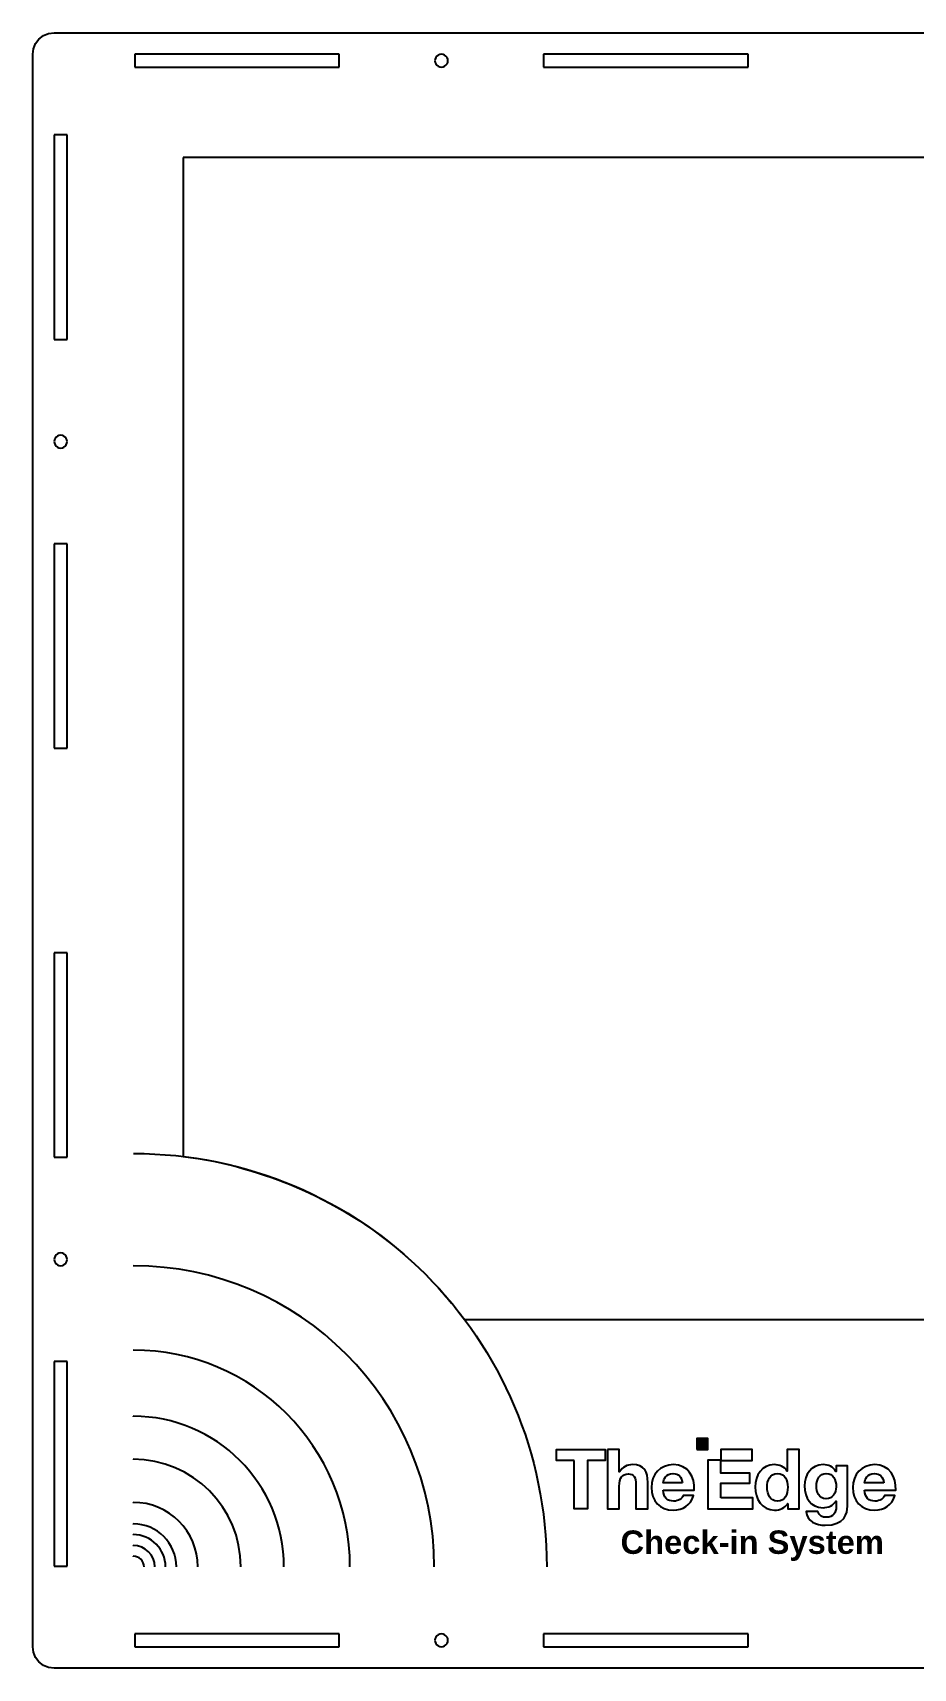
# Model space of a CAD drawing. Extents: x -286 to 496, y -403 to 701.
# Drawn here: x -283.9 to -79.3, y 320.6 to 700.5 of the extents above; entities that cross this region are included whole.
import ezdxf

# ---------------------------------------------------------------- set-up
doc = ezdxf.new("R2010")
doc.units = 0
doc.layers.add('LAYER_1', color=7, linetype='CONTINUOUS')

# ---------------------------------------------------------------- blocks, each defined once
blk = doc.blocks.new('BLOCK_3')
at = {"layer": 'LAYER_1', "color": 1}
blk.add_lwpolyline([(490.95, 320.57), (-278.92, 320.57)], dxfattribs=at)
blk = doc.blocks.new('BLOCK_4')
at = {"layer": 'LAYER_1', "color": 1}
blk.add_lwpolyline([(-278.92, 320.57), (-280.21, 320.74)], dxfattribs=at)
blk = doc.blocks.new('BLOCK_5')
at = {"layer": 'LAYER_1', "color": 1}
blk.add_lwpolyline([(-280.21, 320.74), (-281.42, 321.24)], dxfattribs=at)
blk = doc.blocks.new('BLOCK_6')
at = {"layer": 'LAYER_1', "color": 1}
blk.add_lwpolyline([(-281.42, 321.24), (-282.46, 322.04)], dxfattribs=at)
blk = doc.blocks.new('BLOCK_7')
at = {"layer": 'LAYER_1', "color": 1}
blk.add_lwpolyline([(-282.46, 322.04), (-283.25, 323.07)], dxfattribs=at)
blk = doc.blocks.new('BLOCK_8')
at = {"layer": 'LAYER_1', "color": 1}
blk.add_lwpolyline([(-283.25, 323.07), (-283.75, 324.28)], dxfattribs=at)
blk = doc.blocks.new('BLOCK_9')
at = {"layer": 'LAYER_1', "color": 1}
blk.add_lwpolyline([(-283.75, 324.28), (-283.92, 325.57)], dxfattribs=at)
blk = doc.blocks.new('BLOCK_10')
at = {"layer": 'LAYER_1', "color": 1}
blk.add_lwpolyline([(-283.92, 325.57), (-283.92, 685.98)], dxfattribs=at)
blk = doc.blocks.new('BLOCK_11')
at = {"layer": 'LAYER_1', "color": 1}
blk.add_lwpolyline([(-283.92, 685.98), (-283.92, 695.51)], dxfattribs=at)
blk = doc.blocks.new('BLOCK_12')
at = {"layer": 'LAYER_1', "color": 1}
blk.add_lwpolyline([(-283.92, 695.51), (-283.75, 696.8)], dxfattribs=at)
blk = doc.blocks.new('BLOCK_13')
at = {"layer": 'LAYER_1', "color": 1}
blk.add_lwpolyline([(-283.75, 696.8), (-283.25, 698.01)], dxfattribs=at)
blk = doc.blocks.new('BLOCK_14')
at = {"layer": 'LAYER_1', "color": 1}
blk.add_lwpolyline([(-283.25, 698.01), (-282.46, 699.04)], dxfattribs=at)
blk = doc.blocks.new('BLOCK_15')
at = {"layer": 'LAYER_1', "color": 1}
blk.add_lwpolyline([(-282.46, 699.04), (-281.42, 699.84)], dxfattribs=at)
blk = doc.blocks.new('BLOCK_16')
at = {"layer": 'LAYER_1', "color": 1}
blk.add_lwpolyline([(-281.42, 699.84), (-280.21, 700.34)], dxfattribs=at)
blk = doc.blocks.new('BLOCK_17')
at = {"layer": 'LAYER_1', "color": 1}
blk.add_lwpolyline([(-280.21, 700.34), (-278.92, 700.51)], dxfattribs=at)
blk = doc.blocks.new('BLOCK_18')
at = {"layer": 'LAYER_1', "color": 1}
blk.add_lwpolyline([(-278.92, 700.51), (490.95, 700.51)], dxfattribs=at)
blk = doc.blocks.new('BLOCK_31')
at = {"layer": 'LAYER_1', "color": 1}
blk.add_lwpolyline([(-190.38, 327.46), (-190.44, 327.07)], dxfattribs=at)
blk = doc.blocks.new('BLOCK_32')
at = {"layer": 'LAYER_1', "color": 1}
blk.add_lwpolyline([(-190.44, 327.07), (-190.38, 326.68)], dxfattribs=at)
blk = doc.blocks.new('BLOCK_33')
at = {"layer": 'LAYER_1', "color": 1}
blk.add_lwpolyline([(-190.38, 326.68), (-190.23, 326.32)], dxfattribs=at)
blk = doc.blocks.new('BLOCK_34')
at = {"layer": 'LAYER_1', "color": 1}
blk.add_lwpolyline([(-190.23, 326.32), (-190, 326.01)], dxfattribs=at)
blk = doc.blocks.new('BLOCK_35')
at = {"layer": 'LAYER_1', "color": 1}
blk.add_lwpolyline([(-190, 326.01), (-189.69, 325.77)], dxfattribs=at)
blk = doc.blocks.new('BLOCK_36')
at = {"layer": 'LAYER_1', "color": 1}
blk.add_lwpolyline([(-189.69, 325.77), (-189.32, 325.62)], dxfattribs=at)
blk = doc.blocks.new('BLOCK_37')
at = {"layer": 'LAYER_1', "color": 1}
blk.add_lwpolyline([(-189.32, 325.62), (-188.94, 325.57)], dxfattribs=at)
blk = doc.blocks.new('BLOCK_38')
at = {"layer": 'LAYER_1', "color": 1}
blk.add_lwpolyline([(-188.94, 325.57), (-188.55, 325.62)], dxfattribs=at)
blk = doc.blocks.new('BLOCK_39')
at = {"layer": 'LAYER_1', "color": 1}
blk.add_lwpolyline([(-188.55, 325.62), (-188.19, 325.77)], dxfattribs=at)
blk = doc.blocks.new('BLOCK_40')
at = {"layer": 'LAYER_1', "color": 1}
blk.add_lwpolyline([(-188.19, 325.77), (-187.88, 326.01)], dxfattribs=at)
blk = doc.blocks.new('BLOCK_41')
at = {"layer": 'LAYER_1', "color": 1}
blk.add_lwpolyline([(-187.88, 326.01), (-187.64, 326.32)], dxfattribs=at)
blk = doc.blocks.new('BLOCK_42')
at = {"layer": 'LAYER_1', "color": 1}
blk.add_lwpolyline([(-187.64, 326.32), (-187.49, 326.68)], dxfattribs=at)
blk = doc.blocks.new('BLOCK_43')
at = {"layer": 'LAYER_1', "color": 1}
blk.add_lwpolyline([(-187.49, 326.68), (-187.44, 327.07)], dxfattribs=at)
blk = doc.blocks.new('BLOCK_44')
at = {"layer": 'LAYER_1', "color": 1}
blk.add_lwpolyline([(-187.44, 327.07), (-187.49, 327.46)], dxfattribs=at)
blk = doc.blocks.new('BLOCK_45')
at = {"layer": 'LAYER_1', "color": 1}
blk.add_lwpolyline([(-187.49, 327.46), (-187.64, 327.82)], dxfattribs=at)
blk = doc.blocks.new('BLOCK_46')
at = {"layer": 'LAYER_1', "color": 1}
blk.add_lwpolyline([(-187.64, 327.82), (-187.88, 328.13)], dxfattribs=at)
blk = doc.blocks.new('BLOCK_47')
at = {"layer": 'LAYER_1', "color": 1}
blk.add_lwpolyline([(-187.88, 328.13), (-188.19, 328.37)], dxfattribs=at)
blk = doc.blocks.new('BLOCK_48')
at = {"layer": 'LAYER_1', "color": 1}
blk.add_lwpolyline([(-188.19, 328.37), (-188.55, 328.52)], dxfattribs=at)
blk = doc.blocks.new('BLOCK_49')
at = {"layer": 'LAYER_1', "color": 1}
blk.add_lwpolyline([(-188.55, 328.52), (-188.94, 328.57)], dxfattribs=at)
blk = doc.blocks.new('BLOCK_50')
at = {"layer": 'LAYER_1', "color": 1}
blk.add_lwpolyline([(-188.94, 328.57), (-189.32, 328.52)], dxfattribs=at)
blk = doc.blocks.new('BLOCK_51')
at = {"layer": 'LAYER_1', "color": 1}
blk.add_lwpolyline([(-189.32, 328.52), (-189.69, 328.37)], dxfattribs=at)
blk = doc.blocks.new('BLOCK_52')
at = {"layer": 'LAYER_1', "color": 1}
blk.add_lwpolyline([(-189.69, 328.37), (-190, 328.13)], dxfattribs=at)
blk = doc.blocks.new('BLOCK_53')
at = {"layer": 'LAYER_1', "color": 1}
blk.add_lwpolyline([(-190, 328.13), (-190.23, 327.82)], dxfattribs=at)
blk = doc.blocks.new('BLOCK_54')
at = {"layer": 'LAYER_1', "color": 1}
blk.add_lwpolyline([(-190.23, 327.82), (-190.38, 327.46)], dxfattribs=at)
blk = doc.blocks.new('BLOCK_55')
at = {"layer": 'LAYER_1', "color": 1}
blk.add_lwpolyline([(-165.19, 328.57), (-165.19, 325.57)], dxfattribs=at)
blk = doc.blocks.new('BLOCK_56')
at = {"layer": 'LAYER_1', "color": 1}
blk.add_lwpolyline([(-165.19, 325.57), (-117.7, 325.57)], dxfattribs=at)
blk = doc.blocks.new('BLOCK_57')
at = {"layer": 'LAYER_1', "color": 1}
blk.add_lwpolyline([(-117.7, 325.57), (-117.7, 328.57)], dxfattribs=at)
blk = doc.blocks.new('BLOCK_58')
at = {"layer": 'LAYER_1', "color": 1}
blk.add_lwpolyline([(-117.7, 328.57), (-165.19, 328.57)], dxfattribs=at)
blk = doc.blocks.new('BLOCK_143')
at = {"layer": 'LAYER_1', "color": 1}
blk.add_lwpolyline([(-277.03, 417.01), (-277.42, 417.06)], dxfattribs=at)
blk = doc.blocks.new('BLOCK_144')
at = {"layer": 'LAYER_1', "color": 1}
blk.add_lwpolyline([(-277.42, 417.06), (-277.81, 417.01)], dxfattribs=at)
blk = doc.blocks.new('BLOCK_145')
at = {"layer": 'LAYER_1', "color": 1}
blk.add_lwpolyline([(-277.81, 417.01), (-278.17, 416.86)], dxfattribs=at)
blk = doc.blocks.new('BLOCK_146')
at = {"layer": 'LAYER_1', "color": 1}
blk.add_lwpolyline([(-278.17, 416.86), (-278.48, 416.62)], dxfattribs=at)
blk = doc.blocks.new('BLOCK_147')
at = {"layer": 'LAYER_1', "color": 1}
blk.add_lwpolyline([(-278.48, 416.62), (-278.72, 416.31)], dxfattribs=at)
blk = doc.blocks.new('BLOCK_148')
at = {"layer": 'LAYER_1', "color": 1}
blk.add_lwpolyline([(-278.72, 416.31), (-278.87, 415.94)], dxfattribs=at)
blk = doc.blocks.new('BLOCK_149')
at = {"layer": 'LAYER_1', "color": 1}
blk.add_lwpolyline([(-278.87, 415.94), (-278.92, 415.56)], dxfattribs=at)
blk = doc.blocks.new('BLOCK_150')
at = {"layer": 'LAYER_1', "color": 1}
blk.add_lwpolyline([(-278.92, 415.56), (-278.87, 415.17)], dxfattribs=at)
blk = doc.blocks.new('BLOCK_151')
at = {"layer": 'LAYER_1', "color": 1}
blk.add_lwpolyline([(-278.87, 415.17), (-278.72, 414.81)], dxfattribs=at)
blk = doc.blocks.new('BLOCK_152')
at = {"layer": 'LAYER_1', "color": 1}
blk.add_lwpolyline([(-278.72, 414.81), (-278.48, 414.5)], dxfattribs=at)
blk = doc.blocks.new('BLOCK_153')
at = {"layer": 'LAYER_1', "color": 1}
blk.add_lwpolyline([(-278.48, 414.5), (-278.17, 414.26)], dxfattribs=at)
blk = doc.blocks.new('BLOCK_154')
at = {"layer": 'LAYER_1', "color": 1}
blk.add_lwpolyline([(-278.17, 414.26), (-277.81, 414.11)], dxfattribs=at)
blk = doc.blocks.new('BLOCK_155')
at = {"layer": 'LAYER_1', "color": 1}
blk.add_lwpolyline([(-277.81, 414.11), (-277.42, 414.06)], dxfattribs=at)
blk = doc.blocks.new('BLOCK_156')
at = {"layer": 'LAYER_1', "color": 1}
blk.add_lwpolyline([(-277.42, 414.06), (-277.03, 414.11)], dxfattribs=at)
blk = doc.blocks.new('BLOCK_157')
at = {"layer": 'LAYER_1', "color": 1}
blk.add_lwpolyline([(-277.03, 414.11), (-276.67, 414.26)], dxfattribs=at)
blk = doc.blocks.new('BLOCK_158')
at = {"layer": 'LAYER_1', "color": 1}
blk.add_lwpolyline([(-276.67, 414.26), (-276.36, 414.5)], dxfattribs=at)
blk = doc.blocks.new('BLOCK_159')
at = {"layer": 'LAYER_1', "color": 1}
blk.add_lwpolyline([(-276.36, 414.5), (-276.12, 414.81)], dxfattribs=at)
blk = doc.blocks.new('BLOCK_160')
at = {"layer": 'LAYER_1', "color": 1}
blk.add_lwpolyline([(-276.12, 414.81), (-275.97, 415.17)], dxfattribs=at)
blk = doc.blocks.new('BLOCK_161')
at = {"layer": 'LAYER_1', "color": 1}
blk.add_lwpolyline([(-275.97, 415.17), (-275.92, 415.56)], dxfattribs=at)
blk = doc.blocks.new('BLOCK_162')
at = {"layer": 'LAYER_1', "color": 1}
blk.add_lwpolyline([(-275.92, 415.56), (-275.97, 415.94)], dxfattribs=at)
blk = doc.blocks.new('BLOCK_163')
at = {"layer": 'LAYER_1', "color": 1}
blk.add_lwpolyline([(-275.97, 415.94), (-276.12, 416.31)], dxfattribs=at)
blk = doc.blocks.new('BLOCK_164')
at = {"layer": 'LAYER_1', "color": 1}
blk.add_lwpolyline([(-276.12, 416.31), (-276.36, 416.62)], dxfattribs=at)
blk = doc.blocks.new('BLOCK_165')
at = {"layer": 'LAYER_1', "color": 1}
blk.add_lwpolyline([(-276.36, 416.62), (-276.67, 416.86)], dxfattribs=at)
blk = doc.blocks.new('BLOCK_166')
at = {"layer": 'LAYER_1', "color": 1}
blk.add_lwpolyline([(-276.67, 416.86), (-277.03, 417.01)], dxfattribs=at)
blk = doc.blocks.new('BLOCK_167')
at = {"layer": 'LAYER_1', "color": 1}
blk.add_lwpolyline([(-278.92, 486.79), (-278.92, 439.3)], dxfattribs=at)
blk = doc.blocks.new('BLOCK_168')
at = {"layer": 'LAYER_1', "color": 1}
blk.add_lwpolyline([(-278.92, 439.3), (-275.92, 439.3)], dxfattribs=at)
blk = doc.blocks.new('BLOCK_169')
at = {"layer": 'LAYER_1', "color": 1}
blk.add_lwpolyline([(-275.92, 439.3), (-275.92, 486.79)], dxfattribs=at)
blk = doc.blocks.new('BLOCK_170')
at = {"layer": 'LAYER_1', "color": 1}
blk.add_lwpolyline([(-275.92, 486.79), (-278.92, 486.79)], dxfattribs=at)
blk = doc.blocks.new('BLOCK_171')
at = {"layer": 'LAYER_1', "color": 1}
blk.add_lwpolyline([(-278.92, 676.76), (-278.92, 629.27)], dxfattribs=at)
blk = doc.blocks.new('BLOCK_172')
at = {"layer": 'LAYER_1', "color": 1}
blk.add_lwpolyline([(-278.92, 629.27), (-275.92, 629.27)], dxfattribs=at)
blk = doc.blocks.new('BLOCK_173')
at = {"layer": 'LAYER_1', "color": 1}
blk.add_lwpolyline([(-275.92, 629.27), (-275.92, 676.76)], dxfattribs=at)
blk = doc.blocks.new('BLOCK_174')
at = {"layer": 'LAYER_1', "color": 1}
blk.add_lwpolyline([(-275.92, 676.76), (-278.92, 676.76)], dxfattribs=at)
blk = doc.blocks.new('BLOCK_175')
at = {"layer": 'LAYER_1', "color": 1}
blk.add_lwpolyline([(-260.17, 695.51), (-260.17, 692.51)], dxfattribs=at)
blk = doc.blocks.new('BLOCK_176')
at = {"layer": 'LAYER_1', "color": 1}
blk.add_lwpolyline([(-260.17, 692.51), (-212.68, 692.51)], dxfattribs=at)
blk = doc.blocks.new('BLOCK_177')
at = {"layer": 'LAYER_1', "color": 1}
blk.add_lwpolyline([(-212.68, 692.51), (-212.68, 695.51)], dxfattribs=at)
blk = doc.blocks.new('BLOCK_178')
at = {"layer": 'LAYER_1', "color": 1}
blk.add_lwpolyline([(-212.68, 695.51), (-260.17, 695.51)], dxfattribs=at)
blk = doc.blocks.new('BLOCK_339')
at = {"layer": 'LAYER_1', "color": 1}
blk.add_lwpolyline([(-117.7, 695.51), (-165.19, 695.51)], dxfattribs=at)
blk = doc.blocks.new('BLOCK_340')
at = {"layer": 'LAYER_1', "color": 1}
blk.add_lwpolyline([(-165.19, 695.51), (-165.19, 692.51)], dxfattribs=at)
blk = doc.blocks.new('BLOCK_341')
at = {"layer": 'LAYER_1', "color": 1}
blk.add_lwpolyline([(-165.19, 692.51), (-117.7, 692.51)], dxfattribs=at)
blk = doc.blocks.new('BLOCK_342')
at = {"layer": 'LAYER_1', "color": 1}
blk.add_lwpolyline([(-117.7, 692.51), (-117.7, 695.51)], dxfattribs=at)
blk = doc.blocks.new('BLOCK_343')
at = {"layer": 'LAYER_1', "color": 1}
blk.add_lwpolyline([(-188.55, 695.46), (-188.94, 695.51)], dxfattribs=at)
blk = doc.blocks.new('BLOCK_344')
at = {"layer": 'LAYER_1', "color": 1}
blk.add_lwpolyline([(-188.94, 695.51), (-189.32, 695.46)], dxfattribs=at)
blk = doc.blocks.new('BLOCK_345')
at = {"layer": 'LAYER_1', "color": 1}
blk.add_lwpolyline([(-189.32, 695.46), (-189.69, 695.31)], dxfattribs=at)
blk = doc.blocks.new('BLOCK_346')
at = {"layer": 'LAYER_1', "color": 1}
blk.add_lwpolyline([(-189.69, 695.31), (-190, 695.07)], dxfattribs=at)
blk = doc.blocks.new('BLOCK_347')
at = {"layer": 'LAYER_1', "color": 1}
blk.add_lwpolyline([(-190, 695.07), (-190.23, 694.76)], dxfattribs=at)
blk = doc.blocks.new('BLOCK_348')
at = {"layer": 'LAYER_1', "color": 1}
blk.add_lwpolyline([(-190.23, 694.76), (-190.38, 694.4)], dxfattribs=at)
blk = doc.blocks.new('BLOCK_349')
at = {"layer": 'LAYER_1', "color": 1}
blk.add_lwpolyline([(-190.38, 694.4), (-190.44, 694.01)], dxfattribs=at)
blk = doc.blocks.new('BLOCK_350')
at = {"layer": 'LAYER_1', "color": 1}
blk.add_lwpolyline([(-190.44, 694.01), (-190.38, 693.62)], dxfattribs=at)
blk = doc.blocks.new('BLOCK_351')
at = {"layer": 'LAYER_1', "color": 1}
blk.add_lwpolyline([(-190.38, 693.62), (-190.23, 693.26)], dxfattribs=at)
blk = doc.blocks.new('BLOCK_352')
at = {"layer": 'LAYER_1', "color": 1}
blk.add_lwpolyline([(-190.23, 693.26), (-190, 692.95)], dxfattribs=at)
blk = doc.blocks.new('BLOCK_353')
at = {"layer": 'LAYER_1', "color": 1}
blk.add_lwpolyline([(-190, 692.95), (-189.69, 692.71)], dxfattribs=at)
blk = doc.blocks.new('BLOCK_354')
at = {"layer": 'LAYER_1', "color": 1}
blk.add_lwpolyline([(-189.69, 692.71), (-189.32, 692.56)], dxfattribs=at)
blk = doc.blocks.new('BLOCK_355')
at = {"layer": 'LAYER_1', "color": 1}
blk.add_lwpolyline([(-189.32, 692.56), (-188.94, 692.51)], dxfattribs=at)
blk = doc.blocks.new('BLOCK_356')
at = {"layer": 'LAYER_1', "color": 1}
blk.add_lwpolyline([(-188.94, 692.51), (-188.55, 692.56)], dxfattribs=at)
blk = doc.blocks.new('BLOCK_357')
at = {"layer": 'LAYER_1', "color": 1}
blk.add_lwpolyline([(-188.55, 692.56), (-188.19, 692.71)], dxfattribs=at)
blk = doc.blocks.new('BLOCK_358')
at = {"layer": 'LAYER_1', "color": 1}
blk.add_lwpolyline([(-188.19, 692.71), (-187.88, 692.95)], dxfattribs=at)
blk = doc.blocks.new('BLOCK_359')
at = {"layer": 'LAYER_1', "color": 1}
blk.add_lwpolyline([(-187.88, 692.95), (-187.64, 693.26)], dxfattribs=at)
blk = doc.blocks.new('BLOCK_360')
at = {"layer": 'LAYER_1', "color": 1}
blk.add_lwpolyline([(-187.64, 693.26), (-187.49, 693.62)], dxfattribs=at)
blk = doc.blocks.new('BLOCK_361')
at = {"layer": 'LAYER_1', "color": 1}
blk.add_lwpolyline([(-187.49, 693.62), (-187.44, 694.01)], dxfattribs=at)
blk = doc.blocks.new('BLOCK_362')
at = {"layer": 'LAYER_1', "color": 1}
blk.add_lwpolyline([(-187.44, 694.01), (-187.49, 694.4)], dxfattribs=at)
blk = doc.blocks.new('BLOCK_363')
at = {"layer": 'LAYER_1', "color": 1}
blk.add_lwpolyline([(-187.49, 694.4), (-187.64, 694.76)], dxfattribs=at)
blk = doc.blocks.new('BLOCK_364')
at = {"layer": 'LAYER_1', "color": 1}
blk.add_lwpolyline([(-187.64, 694.76), (-187.88, 695.07)], dxfattribs=at)
blk = doc.blocks.new('BLOCK_365')
at = {"layer": 'LAYER_1', "color": 1}
blk.add_lwpolyline([(-187.88, 695.07), (-188.19, 695.31)], dxfattribs=at)
blk = doc.blocks.new('BLOCK_366')
at = {"layer": 'LAYER_1', "color": 1}
blk.add_lwpolyline([(-188.19, 695.31), (-188.55, 695.46)], dxfattribs=at)
blk = doc.blocks.new('BLOCK_367')
at = {"layer": 'LAYER_1', "color": 1}
blk.add_lwpolyline([(-248.93, 671.51), (-248.93, 439.43)], dxfattribs=at)
blk = doc.blocks.new('BLOCK_368')
at = {"layer": 'LAYER_1', "color": 1}
blk.add_lwpolyline([(-183.53, 401.56), (86.02, 401.56)], dxfattribs=at)
blk = doc.blocks.new('BLOCK_370')
at = {"layer": 'LAYER_1', "color": 1}
blk.add_lwpolyline([(86.02, 671.51), (-248.93, 671.51)], dxfattribs=at)
blk = doc.blocks.new('BLOCK_371')
at = {"layer": 'LAYER_1', "color": 1}
blk.add_lwpolyline([(-277.81, 604.08), (-277.42, 604.02)], dxfattribs=at)
blk = doc.blocks.new('BLOCK_372')
at = {"layer": 'LAYER_1', "color": 1}
blk.add_lwpolyline([(-277.42, 604.02), (-277.03, 604.08)], dxfattribs=at)
blk = doc.blocks.new('BLOCK_373')
at = {"layer": 'LAYER_1', "color": 1}
blk.add_lwpolyline([(-277.03, 604.08), (-276.67, 604.23)], dxfattribs=at)
blk = doc.blocks.new('BLOCK_374')
at = {"layer": 'LAYER_1', "color": 1}
blk.add_lwpolyline([(-276.67, 604.23), (-276.36, 604.46)], dxfattribs=at)
blk = doc.blocks.new('BLOCK_375')
at = {"layer": 'LAYER_1', "color": 1}
blk.add_lwpolyline([(-276.36, 604.46), (-276.12, 604.77)], dxfattribs=at)
blk = doc.blocks.new('BLOCK_376')
at = {"layer": 'LAYER_1', "color": 1}
blk.add_lwpolyline([(-276.12, 604.77), (-275.97, 605.14)], dxfattribs=at)
blk = doc.blocks.new('BLOCK_377')
at = {"layer": 'LAYER_1', "color": 1}
blk.add_lwpolyline([(-275.97, 605.14), (-275.92, 605.52)], dxfattribs=at)
blk = doc.blocks.new('BLOCK_378')
at = {"layer": 'LAYER_1', "color": 1}
blk.add_lwpolyline([(-275.92, 605.52), (-275.97, 605.91)], dxfattribs=at)
blk = doc.blocks.new('BLOCK_379')
at = {"layer": 'LAYER_1', "color": 1}
blk.add_lwpolyline([(-275.97, 605.91), (-276.12, 606.27)], dxfattribs=at)
blk = doc.blocks.new('BLOCK_380')
at = {"layer": 'LAYER_1', "color": 1}
blk.add_lwpolyline([(-276.12, 606.27), (-276.36, 606.58)], dxfattribs=at)
blk = doc.blocks.new('BLOCK_381')
at = {"layer": 'LAYER_1', "color": 1}
blk.add_lwpolyline([(-276.36, 606.58), (-276.67, 606.82)], dxfattribs=at)
blk = doc.blocks.new('BLOCK_382')
at = {"layer": 'LAYER_1', "color": 1}
blk.add_lwpolyline([(-276.67, 606.82), (-277.03, 606.97)], dxfattribs=at)
blk = doc.blocks.new('BLOCK_383')
at = {"layer": 'LAYER_1', "color": 1}
blk.add_lwpolyline([(-277.03, 606.97), (-277.42, 607.02)], dxfattribs=at)
blk = doc.blocks.new('BLOCK_384')
at = {"layer": 'LAYER_1', "color": 1}
blk.add_lwpolyline([(-277.42, 607.02), (-277.81, 606.97)], dxfattribs=at)
blk = doc.blocks.new('BLOCK_385')
at = {"layer": 'LAYER_1', "color": 1}
blk.add_lwpolyline([(-277.81, 606.97), (-278.17, 606.82)], dxfattribs=at)
blk = doc.blocks.new('BLOCK_386')
at = {"layer": 'LAYER_1', "color": 1}
blk.add_lwpolyline([(-278.17, 606.82), (-278.48, 606.58)], dxfattribs=at)
blk = doc.blocks.new('BLOCK_387')
at = {"layer": 'LAYER_1', "color": 1}
blk.add_lwpolyline([(-278.48, 606.58), (-278.72, 606.27)], dxfattribs=at)
blk = doc.blocks.new('BLOCK_388')
at = {"layer": 'LAYER_1', "color": 1}
blk.add_lwpolyline([(-278.72, 606.27), (-278.87, 605.91)], dxfattribs=at)
blk = doc.blocks.new('BLOCK_389')
at = {"layer": 'LAYER_1', "color": 1}
blk.add_lwpolyline([(-278.87, 605.91), (-278.92, 605.52)], dxfattribs=at)
blk = doc.blocks.new('BLOCK_390')
at = {"layer": 'LAYER_1', "color": 1}
blk.add_lwpolyline([(-278.92, 605.52), (-278.87, 605.14)], dxfattribs=at)
blk = doc.blocks.new('BLOCK_391')
at = {"layer": 'LAYER_1', "color": 1}
blk.add_lwpolyline([(-278.87, 605.14), (-278.72, 604.77)], dxfattribs=at)
blk = doc.blocks.new('BLOCK_392')
at = {"layer": 'LAYER_1', "color": 1}
blk.add_lwpolyline([(-278.72, 604.77), (-278.48, 604.46)], dxfattribs=at)
blk = doc.blocks.new('BLOCK_393')
at = {"layer": 'LAYER_1', "color": 1}
blk.add_lwpolyline([(-278.48, 604.46), (-278.17, 604.23)], dxfattribs=at)
blk = doc.blocks.new('BLOCK_394')
at = {"layer": 'LAYER_1', "color": 1}
blk.add_lwpolyline([(-278.17, 604.23), (-277.81, 604.08)], dxfattribs=at)
blk = doc.blocks.new('BLOCK_395')
at = {"layer": 'LAYER_1', "color": 1}
blk.add_lwpolyline([(-278.92, 581.78), (-278.92, 534.29)], dxfattribs=at)
blk = doc.blocks.new('BLOCK_396')
at = {"layer": 'LAYER_1', "color": 1}
blk.add_lwpolyline([(-278.92, 534.29), (-275.92, 534.29)], dxfattribs=at)
blk = doc.blocks.new('BLOCK_397')
at = {"layer": 'LAYER_1', "color": 1}
blk.add_lwpolyline([(-275.92, 534.29), (-275.92, 581.78)], dxfattribs=at)
blk = doc.blocks.new('BLOCK_398')
at = {"layer": 'LAYER_1', "color": 1}
blk.add_lwpolyline([(-275.92, 581.78), (-278.92, 581.78)], dxfattribs=at)
blk = doc.blocks.new('BLOCK_415')
at = {"layer": 'LAYER_1', "color": 1}
blk.add_lwpolyline([(-260.17, 328.57), (-260.17, 325.57)], dxfattribs=at)
blk = doc.blocks.new('BLOCK_416')
at = {"layer": 'LAYER_1', "color": 1}
blk.add_lwpolyline([(-260.17, 325.57), (-212.68, 325.57)], dxfattribs=at)
blk = doc.blocks.new('BLOCK_417')
at = {"layer": 'LAYER_1', "color": 1}
blk.add_lwpolyline([(-212.68, 325.57), (-212.68, 328.57)], dxfattribs=at)
blk = doc.blocks.new('BLOCK_418')
at = {"layer": 'LAYER_1', "color": 1}
blk.add_lwpolyline([(-212.68, 328.57), (-260.17, 328.57)], dxfattribs=at)
blk = doc.blocks.new('BLOCK_419')
at = {"layer": 'LAYER_1', "color": 1}
blk.add_lwpolyline([(-278.92, 344.32), (-275.92, 344.32)], dxfattribs=at)
blk = doc.blocks.new('BLOCK_420')
at = {"layer": 'LAYER_1', "color": 1}
blk.add_lwpolyline([(-275.92, 344.32), (-275.92, 391.81)], dxfattribs=at)
blk = doc.blocks.new('BLOCK_421')
at = {"layer": 'LAYER_1', "color": 1}
blk.add_lwpolyline([(-275.92, 391.81), (-278.92, 391.81)], dxfattribs=at)
blk = doc.blocks.new('BLOCK_422')
at = {"layer": 'LAYER_1', "color": 1}
blk.add_lwpolyline([(-278.92, 391.81), (-278.92, 344.32)], dxfattribs=at)
blk = doc.blocks.new('BLOCK_1376')
at = {"layer": 'LAYER_1', "color": 5}
blk.add_lwpolyline([(-158.06, 368.87), (-162.2, 368.87), (-162.2, 371.43), (-150.87, 371.43), (-150.87, 368.87), (-155.01, 368.87), (-155.01, 357.59), (-158.06, 357.59), (-158.06, 368.87)], dxfattribs=at)
blk = doc.blocks.new('BLOCK_1377')
at = {"layer": 'LAYER_1', "color": 5}
blk.add_open_spline([(-150.38, 371.43), (-150.38, 371.43), (-147.62, 371.43), (-147.62, 371.43), (-147.62, 371.43), (-147.62, 371.43), (-147.62, 371.43), (-147.62, 371.43), (-147.62, 366.22), (-147.62, 366.22), (-147.62, 366.22), (-147.62, 366.22), (-147.62, 366.22), (-147.62, 366.22), (-147.57, 366.22), (-147.57, 366.22), (-147.57, 366.22), (-147.57, 366.22), (-147.57, 366.22), (-146.87, 367.34), (-145.67, 367.88), (-144.64, 367.88), (-144.64, 367.88), (-144.64, 367.88), (-144.64, 367.88), (-141.71, 367.88), (-140.98, 366.24), (-140.98, 363.76), (-140.98, 363.76), (-140.98, 363.76), (-140.98, 363.76), (-140.98, 363.76), (-140.98, 357.59), (-140.98, 357.59), (-140.98, 357.59), (-140.98, 357.59), (-140.98, 357.59), (-140.98, 357.59), (-143.73, 357.59), (-143.73, 357.59), (-143.73, 357.59), (-143.73, 357.59), (-143.73, 357.59), (-143.73, 357.59), (-143.73, 363.25), (-143.73, 363.25), (-143.73, 363.25), (-143.73, 363.25), (-143.73, 363.25), (-143.73, 364.9), (-144.21, 365.71), (-145.49, 365.71), (-145.49, 365.71), (-145.49, 365.71), (-145.49, 365.71), (-146.98, 365.71), (-147.62, 364.88), (-147.62, 362.84), (-147.62, 362.84), (-147.62, 362.84), (-147.62, 362.84), (-147.62, 362.84), (-147.62, 357.59), (-147.62, 357.59), (-147.62, 357.59), (-147.62, 357.59), (-147.62, 357.59), (-147.62, 357.59), (-150.38, 357.59), (-150.38, 357.59), (-150.38, 357.59), (-150.38, 357.59), (-150.38, 357.59), (-150.38, 357.59), (-150.38, 371.43), (-150.38, 371.43)], degree=3, knots=[0, 0, 0, 0, 1, 1, 1, 2, 2, 2, 3, 3, 3, 4, 4, 4, 5, 5, 5, 6, 6, 6, 7, 7, 7, 8, 8, 8, 9, 9, 9, 10, 10, 10, 11, 11, 11, 12, 12, 12, 13, 13, 13, 14, 14, 14, 15, 15, 15, 16, 16, 16, 17, 17, 17, 18, 18, 18, 19, 19, 19, 20, 20, 20, 21, 21, 21, 22, 22, 22, 23, 23, 23, 24, 24, 24, 25, 25, 25, 25], dxfattribs=at)
blk = doc.blocks.new('BLOCK_1378')
at = {"layer": 'LAYER_1', "color": 5}
blk.add_open_spline([(-137.4, 361.93), (-137.33, 360.19), (-136.47, 359.4), (-134.94, 359.4), (-134.94, 359.4), (-134.94, 359.4), (-134.94, 359.4), (-133.84, 359.4), (-132.95, 360.07), (-132.77, 360.69), (-132.77, 360.69), (-132.77, 360.69), (-132.77, 360.69), (-132.77, 360.69), (-130.35, 360.69), (-130.35, 360.69), (-130.35, 360.69), (-130.35, 360.69), (-130.35, 360.69), (-131.13, 358.33), (-132.77, 357.32), (-135.04, 357.32), (-135.04, 357.32), (-135.04, 357.32), (-135.04, 357.32), (-138.2, 357.32), (-140.16, 359.49), (-140.16, 362.59), (-140.16, 362.59), (-140.16, 362.59), (-140.16, 362.59), (-140.16, 365.6), (-138.08, 367.88), (-135.04, 367.88), (-135.04, 367.88), (-135.04, 367.88), (-135.04, 367.88), (-131.63, 367.88), (-129.98, 365.02), (-130.18, 361.93), (-130.18, 361.93), (-130.18, 361.93), (-130.18, 361.93), (-130.18, 361.93), (-137.4, 361.93), (-137.4, 361.93)], degree=3, knots=[0, 0, 0, 0, 1, 1, 1, 2, 2, 2, 3, 3, 3, 4, 4, 4, 5, 5, 5, 6, 6, 6, 7, 7, 7, 8, 8, 8, 9, 9, 9, 10, 10, 10, 11, 11, 11, 12, 12, 12, 13, 13, 13, 14, 14, 14, 15, 15, 15, 15], dxfattribs=at)
blk = doc.blocks.new('BLOCK_1379')
at = {"layer": 'LAYER_1', "color": 5}
blk.add_open_spline([(-110.84, 365.81), (-112.64, 365.81), (-113.26, 364.26), (-113.26, 362.61), (-113.26, 362.61), (-113.26, 362.61), (-113.26, 362.61), (-113.26, 361.04), (-112.55, 359.4), (-110.84, 359.4), (-110.84, 359.4), (-110.84, 359.4), (-110.84, 359.4), (-109.02, 359.4), (-108.48, 360.98), (-108.48, 362.63), (-108.48, 362.63), (-108.48, 362.63), (-108.48, 362.63), (-108.48, 364.26), (-109.06, 365.81), (-110.84, 365.81)], degree=3, knots=[0, 0, 0, 0, 1, 1, 1, 2, 2, 2, 3, 3, 3, 4, 4, 4, 5, 5, 5, 6, 6, 6, 7, 7, 7, 7], dxfattribs=at)
blk = doc.blocks.new('BLOCK_1380')
at = {"layer": 'LAYER_1', "color": 5}
blk.add_open_spline([(-97.22, 362.73), (-97.22, 364.36), (-97.78, 365.81), (-99.56, 365.81), (-99.56, 365.81), (-99.56, 365.81), (-99.56, 365.81), (-101.11, 365.81), (-101.79, 364.45), (-101.79, 362.96), (-101.79, 362.96), (-101.79, 362.96), (-101.79, 362.96), (-101.79, 361.53), (-101.25, 359.96), (-99.56, 359.96), (-99.56, 359.96), (-99.56, 359.96), (-99.56, 359.96), (-97.99, 359.96), (-97.22, 361.29), (-97.22, 362.73)], degree=3, knots=[0, 0, 0, 0, 1, 1, 1, 2, 2, 2, 3, 3, 3, 4, 4, 4, 5, 5, 5, 6, 6, 6, 7, 7, 7, 7], dxfattribs=at)
blk = doc.blocks.new('BLOCK_1381')
at = {"layer": 'LAYER_1', "color": 5}
blk.add_open_spline([(-86.13, 363.68), (-86.38, 365.07), (-86.98, 365.81), (-88.32, 365.81), (-88.32, 365.81), (-88.32, 365.81), (-88.32, 365.81), (-90.07, 365.81), (-90.57, 364.45), (-90.61, 363.68), (-90.61, 363.68), (-90.61, 363.68), (-90.61, 363.68), (-90.61, 363.68), (-86.13, 363.68), (-86.13, 363.68)], degree=3, knots=[0, 0, 0, 0, 1, 1, 1, 2, 2, 2, 3, 3, 3, 4, 4, 4, 5, 5, 5, 5], dxfattribs=at)
blk = doc.blocks.new('BLOCK_1382')
at = {"layer": 'LAYER_1', "color": 5}
blk.add_lwpolyline([(-124.01, 360.15), (-124.01, 363.54), (-117.3, 363.54), (-117.3, 365.91), (-124.01, 365.91), (-124.01, 368.87), (-116.7, 368.87), (-116.7, 371.43), (-124.02, 371.43), (-124.02, 368.89), (-127.05, 368.89), (-127.05, 357.59), (-116.55, 357.59), (-116.55, 360.15), (-124.01, 360.15)], dxfattribs=at)
blk = doc.blocks.new('BLOCK_1375')
at = {"layer": 'LAYER_1'}
for name in ['BLOCK_1376', 'BLOCK_1377', 'BLOCK_1382', 'BLOCK_1378', 'BLOCK_1379', 'BLOCK_1380', 'BLOCK_1381']:
    blk.add_blockref(name, (0, 0), dxfattribs=at)
blk = doc.blocks.new('BLOCK_1383')
at = {"layer": 'LAYER_1', "color": 5}
blk.add_open_spline([(-132.93, 363.68), (-133.18, 365.07), (-133.78, 365.81), (-135.12, 365.81), (-135.12, 365.81), (-135.12, 365.81), (-135.12, 365.81), (-136.86, 365.81), (-137.37, 364.45), (-137.4, 363.68), (-137.4, 363.68), (-137.4, 363.68), (-137.4, 363.68), (-137.4, 363.68), (-132.93, 363.68), (-132.93, 363.68)], degree=3, knots=[0, 0, 0, 0, 1, 1, 1, 2, 2, 2, 3, 3, 3, 4, 4, 4, 5, 5, 5, 5], dxfattribs=at)
blk = doc.blocks.new('BLOCK_1384')
at = {"layer": 'LAYER_1', "color": 5}
blk.add_open_spline([(-108.44, 358.87), (-108.44, 358.87), (-108.48, 358.87), (-108.48, 358.87), (-108.48, 358.87), (-108.48, 358.87), (-108.48, 358.87), (-109.12, 357.79), (-110.24, 357.32), (-111.52, 357.32), (-111.52, 357.32), (-111.52, 357.32), (-111.52, 357.32), (-114.54, 357.32), (-116.02, 359.92), (-116.02, 362.69), (-116.02, 362.69), (-116.02, 362.69), (-116.02, 362.69), (-116.02, 365.38), (-114.52, 367.88), (-111.58, 367.88), (-111.58, 367.88), (-111.58, 367.88), (-111.58, 367.88), (-110.4, 367.88), (-109.23, 367.38), (-108.61, 366.39), (-108.61, 366.39), (-108.61, 366.39), (-108.61, 366.39), (-108.61, 366.39), (-108.57, 366.39), (-108.57, 366.39), (-108.57, 366.39), (-108.57, 366.39), (-108.57, 366.39), (-108.57, 366.39), (-108.57, 371.43), (-108.57, 371.43), (-108.57, 371.43), (-108.57, 371.43), (-108.57, 371.43), (-108.57, 371.43), (-105.82, 371.43), (-105.82, 371.43), (-105.82, 371.43), (-105.82, 371.43), (-105.82, 371.43), (-105.82, 371.43), (-105.82, 357.59), (-105.82, 357.59), (-105.82, 357.59), (-105.82, 357.59), (-105.82, 357.59), (-105.82, 357.59), (-108.44, 357.59), (-108.44, 357.59), (-108.44, 357.59), (-108.44, 357.59), (-108.44, 357.59), (-108.44, 357.59), (-108.44, 358.87), (-108.44, 358.87)], degree=3, knots=[0, 0, 0, 0, 1, 1, 1, 2, 2, 2, 3, 3, 3, 4, 4, 4, 5, 5, 5, 6, 6, 6, 7, 7, 7, 8, 8, 8, 9, 9, 9, 10, 10, 10, 11, 11, 11, 12, 12, 12, 13, 13, 13, 14, 14, 14, 15, 15, 15, 16, 16, 16, 17, 17, 17, 18, 18, 18, 19, 19, 19, 20, 20, 20, 21, 21, 21, 21], dxfattribs=at)
blk = doc.blocks.new('BLOCK_1385')
at = {"layer": 'LAYER_1', "color": 5}
blk.add_open_spline([(-94.6, 358.23), (-94.6, 356.59), (-95.18, 353.79), (-99.8, 353.79), (-99.8, 353.79), (-99.8, 353.79), (-99.8, 353.79), (-101.77, 353.79), (-104.08, 354.73), (-104.21, 357.01), (-104.21, 357.01), (-104.21, 357.01), (-104.21, 357.01), (-104.21, 357.01), (-101.48, 357.01), (-101.48, 357.01), (-101.48, 357.01), (-101.48, 357.01), (-101.48, 357.01), (-101.23, 355.98), (-100.4, 355.64), (-99.43, 355.64), (-99.43, 355.64), (-99.43, 355.64), (-99.43, 355.64), (-97.9, 355.64), (-97.2, 356.68), (-97.22, 358.12), (-97.22, 358.12), (-97.22, 358.12), (-97.22, 358.12), (-97.22, 358.12), (-97.22, 359.43), (-97.22, 359.43), (-97.22, 359.43), (-97.22, 359.43), (-97.22, 359.43), (-97.22, 359.43), (-97.26, 359.43), (-97.26, 359.43), (-97.26, 359.43), (-97.26, 359.43), (-97.26, 359.43), (-97.86, 358.39), (-99.06, 357.88), (-100.26, 357.88), (-100.26, 357.88), (-100.26, 357.88), (-100.26, 357.88), (-103.26, 357.88), (-104.54, 360.17), (-104.54, 362.92), (-104.54, 362.92), (-104.54, 362.92), (-104.54, 362.92), (-104.54, 365.52), (-103.05, 367.88), (-100.24, 367.88), (-100.24, 367.88), (-100.24, 367.88), (-100.24, 367.88), (-98.92, 367.88), (-97.92, 367.44), (-97.26, 366.27), (-97.26, 366.27), (-97.26, 366.27), (-97.26, 366.27), (-97.26, 366.27), (-97.22, 366.27), (-97.22, 366.27), (-97.22, 366.27), (-97.22, 366.27), (-97.22, 366.27), (-97.22, 366.27), (-97.22, 367.61), (-97.22, 367.61), (-97.22, 367.61), (-97.22, 367.61), (-97.22, 367.61), (-97.22, 367.61), (-94.6, 367.61), (-94.6, 367.61), (-94.6, 367.61), (-94.6, 367.61), (-94.6, 367.61), (-94.6, 367.61), (-94.6, 358.23), (-94.6, 358.23)], degree=3, knots=[0, 0, 0, 0, 1, 1, 1, 2, 2, 2, 3, 3, 3, 4, 4, 4, 5, 5, 5, 6, 6, 6, 7, 7, 7, 8, 8, 8, 9, 9, 9, 10, 10, 10, 11, 11, 11, 12, 12, 12, 13, 13, 13, 14, 14, 14, 15, 15, 15, 16, 16, 16, 17, 17, 17, 18, 18, 18, 19, 19, 19, 20, 20, 20, 21, 21, 21, 22, 22, 22, 23, 23, 23, 24, 24, 24, 25, 25, 25, 26, 26, 26, 27, 27, 27, 28, 28, 28, 29, 29, 29, 29], dxfattribs=at)
blk = doc.blocks.new('BLOCK_1386')
at = {"layer": 'LAYER_1', "color": 5}
blk.add_open_spline([(-90.61, 361.93), (-90.53, 360.19), (-89.68, 359.4), (-88.15, 359.4), (-88.15, 359.4), (-88.15, 359.4), (-88.15, 359.4), (-87.04, 359.4), (-86.15, 360.07), (-85.98, 360.69), (-85.98, 360.69), (-85.98, 360.69), (-85.98, 360.69), (-85.98, 360.69), (-83.56, 360.69), (-83.56, 360.69), (-83.56, 360.69), (-83.56, 360.69), (-83.56, 360.69), (-84.33, 358.33), (-85.98, 357.32), (-88.25, 357.32), (-88.25, 357.32), (-88.25, 357.32), (-88.25, 357.32), (-91.4, 357.32), (-93.36, 359.49), (-93.36, 362.59), (-93.36, 362.59), (-93.36, 362.59), (-93.36, 362.59), (-93.36, 365.6), (-91.29, 367.88), (-88.25, 367.88), (-88.25, 367.88), (-88.25, 367.88), (-88.25, 367.88), (-84.84, 367.88), (-83.19, 365.02), (-83.38, 361.93), (-83.38, 361.93), (-83.38, 361.93), (-83.38, 361.93), (-83.38, 361.93), (-90.61, 361.93), (-90.61, 361.93)], degree=3, knots=[0, 0, 0, 0, 1, 1, 1, 2, 2, 2, 3, 3, 3, 4, 4, 4, 5, 5, 5, 6, 6, 6, 7, 7, 7, 8, 8, 8, 9, 9, 9, 10, 10, 10, 11, 11, 11, 12, 12, 12, 13, 13, 13, 14, 14, 14, 15, 15, 15, 15], dxfattribs=at)
blk = doc.blocks.new('*U1397')
at = {"layer": 'LAYER_1', "color": 5, "extrusion": (0, 0, -1)}
for points in [[(129.59, 371.43), (129.59, 373.98), (127.04, 371.43)], [(127.04, 371.43), (129.59, 373.98), (127.04, 373.98)]]:
    blk.add_solid(points, dxfattribs=at)
blk = doc.blocks.new('BLOCK_1387')
at = {"layer": 'LAYER_1', "color": 5}
blk.add_lwpolyline([(-129.59, 371.43), (-127.04, 371.43), (-127.04, 373.98), (-129.59, 373.98), (-129.59, 371.43)], dxfattribs=at)
blk.add_blockref('*U1397', (0, 0), dxfattribs=at)
blk = doc.blocks.new('BLOCK_1388')
at = {"layer": 'LAYER_1', "color": 5, "insert": (-147.32, 345.51), "char_height": 5.4373, "attachment_point": 7}
blk.add_mtext('\\fHelvetica|b1|i0|c0|p34;\\W1;Check-in System', dxfattribs=at)
blk = doc.blocks.new('BLOCK_1374')
at = {"layer": 'LAYER_1'}
for name in ['BLOCK_1387', 'BLOCK_1375', 'BLOCK_1384', 'BLOCK_1383', 'BLOCK_1385', 'BLOCK_1386', 'BLOCK_1388']:
    blk.add_blockref(name, (0, 0), dxfattribs=at)
blk = doc.blocks.new('BLOCK_1391')
at = {"layer": 'LAYER_1', "color": 5}
blk.add_open_spline([(-258.05, 344.12), (-258.05, 344.12), (-258.05, 344.12), (-258.05, 344.12), (-258.05, 345.5), (-259.16, 346.62), (-260.54, 346.62), (-260.54, 346.62), (-260.54, 346.62), (-260.54, 346.62)], degree=3, knots=[0, 0, 0, 0, 1, 1, 1, 2, 2, 2, 3, 3, 3, 3], dxfattribs=at)
blk = doc.blocks.new('BLOCK_1392')
at = {"layer": 'LAYER_1', "color": 5}
blk.add_open_spline([(-255.55, 344.12), (-255.55, 344.12), (-255.55, 344.12), (-255.55, 344.12), (-255.55, 346.88), (-257.78, 349.12), (-260.54, 349.12), (-260.54, 349.12), (-260.54, 349.12), (-260.54, 349.12)], degree=3, knots=[0, 0, 0, 0, 1, 1, 1, 2, 2, 2, 3, 3, 3, 3], dxfattribs=at)
blk = doc.blocks.new('BLOCK_1393')
at = {"layer": 'LAYER_1', "color": 5}
blk.add_open_spline([(-253.05, 344.12), (-253.05, 344.12), (-253.05, 344.12), (-253.05, 344.12), (-253.05, 348.26), (-256.4, 351.62), (-260.54, 351.62), (-260.54, 351.62), (-260.54, 351.62), (-260.54, 351.62)], degree=3, knots=[0, 0, 0, 0, 1, 1, 1, 2, 2, 2, 3, 3, 3, 3], dxfattribs=at)
blk = doc.blocks.new('BLOCK_1394')
at = {"layer": 'LAYER_1', "color": 5}
blk.add_open_spline([(-250.54, 344.12), (-250.54, 344.12), (-250.54, 344.12), (-250.54, 344.12), (-250.54, 349.64), (-255.02, 354.12), (-260.54, 354.12), (-260.54, 354.12), (-260.54, 354.12), (-260.54, 354.12)], degree=3, knots=[0, 0, 0, 0, 1, 1, 1, 2, 2, 2, 3, 3, 3, 3], dxfattribs=at)
blk = doc.blocks.new('BLOCK_1395')
at = {"layer": 'LAYER_1', "color": 5}
blk.add_open_spline([(-225.55, 344.12), (-225.55, 344.12), (-225.55, 344.12), (-225.55, 344.12), (-225.55, 363.45), (-241.21, 379.12), (-260.54, 379.12), (-260.54, 379.12), (-260.54, 379.12), (-260.54, 379.12)], degree=3, knots=[0, 0, 0, 0, 1, 1, 1, 2, 2, 2, 3, 3, 3, 3], dxfattribs=at)
blk = doc.blocks.new('BLOCK_1396')
at = {"layer": 'LAYER_1', "color": 5}
blk.add_open_spline([(-235.55, 344.12), (-235.55, 344.12), (-235.55, 344.12), (-235.55, 344.12), (-235.55, 357.93), (-246.74, 369.12), (-260.54, 369.12), (-260.54, 369.12), (-260.54, 369.12), (-260.54, 369.12)], degree=3, knots=[0, 0, 0, 0, 1, 1, 1, 2, 2, 2, 3, 3, 3, 3], dxfattribs=at)
blk = doc.blocks.new('BLOCK_1397')
at = {"layer": 'LAYER_1', "color": 5}
blk.add_open_spline([(-245.55, 344.12), (-245.55, 344.12), (-245.55, 344.12), (-245.55, 344.12), (-245.55, 352.41), (-252.26, 359.12), (-260.54, 359.12), (-260.54, 359.12), (-260.54, 359.12), (-260.54, 359.12)], degree=3, knots=[0, 0, 0, 0, 1, 1, 1, 2, 2, 2, 3, 3, 3, 3], dxfattribs=at)
blk = doc.blocks.new('BLOCK_1390')
at = {"layer": 'LAYER_1'}
for name in ['BLOCK_1395', 'BLOCK_1396', 'BLOCK_1397', 'BLOCK_1394', 'BLOCK_1393', 'BLOCK_1392', 'BLOCK_1391']:
    blk.add_blockref(name, (0, 0), dxfattribs=at)
blk = doc.blocks.new('BLOCK_1389')
at = {"layer": 'LAYER_1', "color": 1}
blk.add_lwpolyline([(-260.51, 440.12), (-260.51, 440.12)], dxfattribs=at)
at = {"layer": 'LAYER_1', "color": 5}
blk.add_open_spline([(-260.51, 440.16), (-247.25, 440.16), (-234.62, 437.48), (-223.13, 432.62), (-211.64, 427.76), (-201.29, 420.72), (-192.6, 412.03), (-183.91, 403.34), (-176.88, 392.99), (-172.02, 381.5), (-167.16, 370.01), (-164.47, 357.38), (-164.47, 344.12)], degree=3, knots=[0, 0, 0, 0, 1, 1, 1, 2, 2, 2, 3, 3, 3, 4, 4, 4, 4], dxfattribs=at)
at = {"layer": 'LAYER_1', "color": 1}
blk.add_open_spline([(-248.93, 439.43), (-239.96, 438.66), (-228.88, 435), (-223.13, 432.57), (-210.02, 427.03), (-200.46, 419.61), (-194, 413.41), (-187.55, 407.21), (-184.2, 402.23), (-183.53, 401.56)], degree=3, knots=[0, 0, 0, 0, 1, 1, 1, 2, 2, 2, 3, 3, 3, 3], dxfattribs=at)
at = {"layer": 'LAYER_1', "color": 5}
for points in [[(-190.61, 344.12), (-190.61, 382.75), (-221.92, 414.06), (-260.55, 414.06)], [(-210.19, 344.12), (-210.19, 371.93), (-232.73, 394.48), (-260.54, 394.48)]]:
    blk.add_open_spline(points, degree=3, dxfattribs=at)
at = {"layer": 'LAYER_1'}
blk.add_blockref('BLOCK_1390', (0, 0), dxfattribs=at)

msp = doc.modelspace()

# ---------------------------------------------------------------- block references
at = {"layer": 'LAYER_1'}
for name in ['BLOCK_15', 'BLOCK_16', 'BLOCK_17', 'BLOCK_18', 'BLOCK_12', 'BLOCK_11', 'BLOCK_13', 'BLOCK_14', 'BLOCK_175', 'BLOCK_178', 'BLOCK_177', 'BLOCK_346', 'BLOCK_345', 'BLOCK_344', 'BLOCK_343', 'BLOCK_366', 'BLOCK_365', 'BLOCK_339', 'BLOCK_340', 'BLOCK_342', 'BLOCK_176', 'BLOCK_349', 'BLOCK_350', 'BLOCK_348', 'BLOCK_351', 'BLOCK_347', 'BLOCK_352', 'BLOCK_353', 'BLOCK_354', 'BLOCK_355', 'BLOCK_356', 'BLOCK_357', 'BLOCK_358', 'BLOCK_364', 'BLOCK_359', 'BLOCK_363', 'BLOCK_360', 'BLOCK_362', 'BLOCK_361', 'BLOCK_341', 'BLOCK_10', 'BLOCK_171', 'BLOCK_174', 'BLOCK_173', 'BLOCK_367', 'BLOCK_370', 'BLOCK_172', 'BLOCK_389', 'BLOCK_390', 'BLOCK_388', 'BLOCK_391', 'BLOCK_387', 'BLOCK_392', 'BLOCK_386', 'BLOCK_393', 'BLOCK_385', 'BLOCK_394', 'BLOCK_384', 'BLOCK_383', 'BLOCK_382', 'BLOCK_373', 'BLOCK_381', 'BLOCK_374', 'BLOCK_380', 'BLOCK_375', 'BLOCK_379', 'BLOCK_376', 'BLOCK_378', 'BLOCK_377', 'BLOCK_371', 'BLOCK_372', 'BLOCK_395', 'BLOCK_398', 'BLOCK_397', 'BLOCK_396', 'BLOCK_167', 'BLOCK_170', 'BLOCK_169', 'BLOCK_168', 'BLOCK_1389', 'BLOCK_149', 'BLOCK_150', 'BLOCK_148', 'BLOCK_151', 'BLOCK_147', 'BLOCK_152', 'BLOCK_146', 'BLOCK_153', 'BLOCK_145', 'BLOCK_154', 'BLOCK_144', 'BLOCK_143', 'BLOCK_166', 'BLOCK_157', 'BLOCK_165', 'BLOCK_158', 'BLOCK_164', 'BLOCK_159', 'BLOCK_163', 'BLOCK_160', 'BLOCK_162', 'BLOCK_161', 'BLOCK_155', 'BLOCK_156', 'BLOCK_368', 'BLOCK_421', 'BLOCK_422', 'BLOCK_420', 'BLOCK_1374', 'BLOCK_419', 'BLOCK_415', 'BLOCK_418', 'BLOCK_417', 'BLOCK_31', 'BLOCK_32', 'BLOCK_54', 'BLOCK_53', 'BLOCK_52', 'BLOCK_51', 'BLOCK_50', 'BLOCK_49', 'BLOCK_48', 'BLOCK_47', 'BLOCK_46', 'BLOCK_45', 'BLOCK_44', 'BLOCK_43', 'BLOCK_55', 'BLOCK_58', 'BLOCK_57', 'BLOCK_9', 'BLOCK_8', 'BLOCK_7', 'BLOCK_416', 'BLOCK_33', 'BLOCK_34', 'BLOCK_35', 'BLOCK_36', 'BLOCK_37', 'BLOCK_38', 'BLOCK_39', 'BLOCK_40', 'BLOCK_41', 'BLOCK_42', 'BLOCK_56', 'BLOCK_6', 'BLOCK_5', 'BLOCK_4', 'BLOCK_3']:
    msp.add_blockref(name, (0, 0), dxfattribs=at)

doc.saveas('drawing.dxf')
